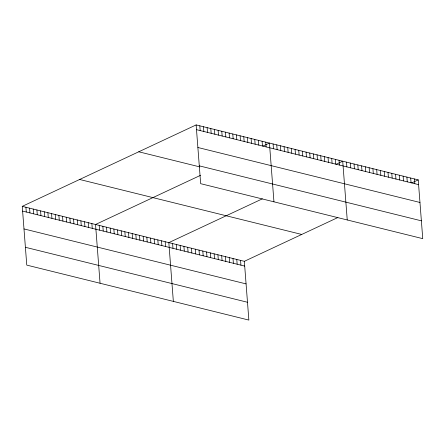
<?xml version="1.0" encoding="UTF-8"?>
<svg xmlns="http://www.w3.org/2000/svg" width="445" height="445" viewBox="0 0 445 445"><rect width="100%" height="100%" fill="white"/><g stroke="black" fill="none" stroke-linecap="round" stroke-linejoin="round"><path stroke-width="0.67" d="M337.855 217.533L244.338 261.321L248.861 320.083L26.772 265.109L22.25 206.346L196.139 124.917L418.228 179.891L422.75 238.654L200.662 183.679L196.139 124.917M200.55 175.313L95.541 224.491L100.058 283.248M263.051 146.043L269.431 143.062L273.948 201.819M262.344 198.843L168.827 242.631L173.35 301.393M336.342 164.188L342.717 161.201L347.239 219.958M411.853 182.878L418.228 179.891M196.506 129.673L418.595 184.647M197.875 147.495L419.969 202.469M199.288 165.857L421.376 220.831M138.757 151.79L199.833 166.908M79.633 179.474L301.721 234.448M22.25 206.346L244.338 261.321M22.617 211.108L244.706 266.082M23.985 228.925L246.079 283.899M25.398 247.287L247.492 302.261M414.451 178.957L414.818 183.713M410.679 178.022L411.047 182.778M406.902 177.088L407.27 181.844M403.126 176.153L403.493 180.909M399.349 175.219L399.716 179.975M395.577 174.284L395.944 179.04M391.8 173.35L392.167 178.106M388.023 172.415L388.39 177.171M384.246 171.481L384.614 176.237M380.475 170.546L380.842 175.302M376.698 169.612L377.065 174.368M372.921 168.677L373.288 173.433M369.144 167.743L369.511 172.499M365.373 166.808L365.74 171.564M361.596 165.874L361.963 170.63M357.819 164.939L358.186 169.695M354.048 164.005L354.409 168.761M350.271 163.07L350.638 167.826M346.494 162.136L346.861 166.892M339.051 160.295L339.418 165.051M335.391 159.388L335.758 164.144M331.725 158.481L332.092 163.237M328.06 157.575L328.427 162.33M324.394 156.668L324.761 161.424M320.734 155.761L321.095 160.517M317.068 154.854L317.435 159.61M313.402 153.942L313.77 158.704M309.737 153.036L310.104 157.797M306.071 152.129L306.438 156.89M302.411 151.222L302.772 155.978M298.745 150.315L299.112 155.071M295.079 149.409L295.447 154.165M291.414 148.502L291.781 153.258M287.754 147.595L288.115 152.351M284.088 146.689L284.455 151.445M280.422 145.782L280.789 150.538M276.757 144.875L277.124 149.631M273.091 143.969L273.458 148.725M265.765 142.155L266.132 146.911M262.099 141.243L262.467 146.005M258.434 140.336L258.801 145.098M254.768 139.43L255.135 144.191M251.108 138.523L251.475 143.284M247.442 137.616L247.809 142.372M243.777 136.71L244.144 141.465M240.111 135.803L240.478 140.559M236.451 134.896L236.812 139.652M232.785 133.989L233.152 138.745M240.561 260.386L240.929 265.148M229.119 133.083L229.487 137.839M236.79 259.452L237.157 264.213M225.454 132.176L225.821 136.932M233.013 258.517L233.38 263.279M221.788 131.269L222.155 136.025M229.236 257.583L229.603 262.344M218.128 130.363L218.489 135.119M225.465 256.648L225.826 261.41M214.462 129.456L214.829 134.212M221.688 255.714L222.055 260.475M210.797 128.549L211.164 133.305M217.911 254.779L218.278 259.535M207.131 127.637L207.498 132.399M214.134 253.845L214.501 258.601M203.471 126.73L203.832 131.492M210.363 252.91L210.724 257.666M199.805 125.824L200.172 130.585M206.586 251.976L206.953 256.732M202.809 251.041L203.176 255.797M199.032 250.107L199.399 254.863M195.26 249.172L195.622 253.928M191.484 248.238L191.851 252.994M187.707 247.303L188.074 252.059M183.93 246.369L184.297 251.125M180.158 245.434L180.52 250.19M176.381 244.5L176.748 249.256M172.604 243.565L172.971 248.321M165.167 241.724L165.529 246.48M161.502 240.817L161.869 245.573M157.836 239.911L158.203 244.667M154.17 239.004L154.537 243.76M150.505 238.097L150.872 242.853M146.844 237.191L147.206 241.946M143.179 236.284L143.546 241.04M139.513 235.377L139.88 240.133M135.847 234.47L136.215 239.226M132.182 233.558L132.549 238.32M128.522 232.652L128.889 237.413M124.856 231.745L125.223 236.506M121.19 230.838L121.557 235.594M117.525 229.932L117.892 234.687M113.864 229.025L114.226 233.781M110.199 228.118L110.566 232.874M106.533 227.211L106.9 231.967M102.867 226.305L103.234 231.061M99.202 225.398L99.569 230.154M91.876 223.585L92.243 228.341M88.21 222.678L88.577 227.434M84.544 221.771L84.912 226.527M80.884 220.859L81.246 225.621M77.219 219.952L77.586 224.714M73.553 219.046L73.92 223.807M69.887 218.139L70.254 222.901M66.222 217.232L66.589 221.988M62.561 216.326L62.923 221.082M58.896 215.419L59.263 220.175M55.23 214.512L55.597 219.268M51.564 213.606L51.931 218.362M47.899 212.699L48.266 217.455M44.239 211.792L44.606 216.548M40.573 210.886L40.94 215.641M36.907 209.979L37.274 214.735M33.242 209.072L33.609 213.828M29.581 208.165L29.943 212.921M25.916 207.253L26.283 212.015"/></g></svg>
